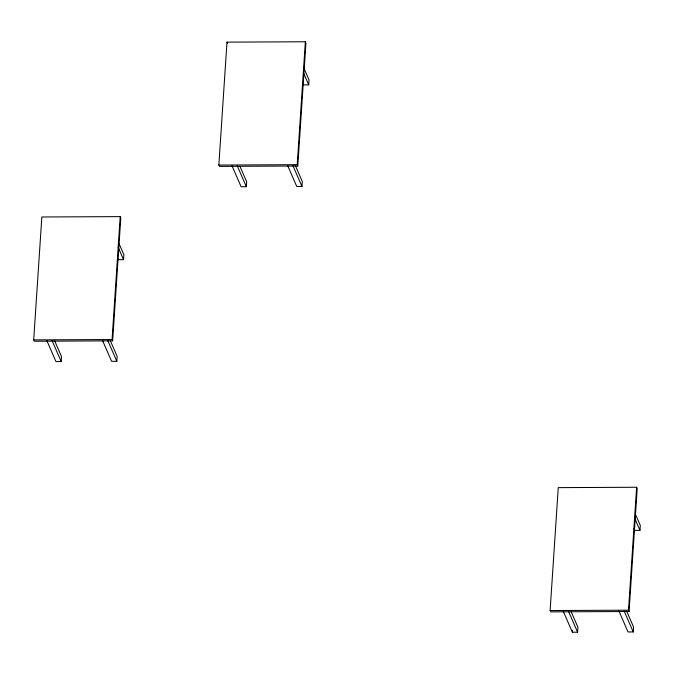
<?xml version="1.0" encoding="UTF-8"?>
<svg xmlns="http://www.w3.org/2000/svg" width="674" height="674" viewBox="0 0 674 674"><rect width="100%" height="100%" fill="white"/><g stroke="black" fill="none" stroke-linecap="round" stroke-linejoin="round"><path stroke-width="1.01" d="M33.7 339.898L41.839 216.986L120.208 216.615L120.781 217.938L112.642 340.859L34.281 341.229L33.7 339.898L112.069 339.528L112.642 340.859M46.843 340.614L55.959 361.584L61.182 361.559L61.511 356.639L54.468 340.437M112.069 339.528L120.208 216.615M102.482 340.353L111.598 361.323L116.821 361.298L117.15 356.377L110.519 341.128M117.503 257.805L118.329 259.709L123.553 259.684L123.881 254.764L118.91 243.331M218.848 165.054L226.986 42.142L305.356 41.771L305.929 43.102L297.79 166.015L219.421 166.385L218.848 165.054L297.209 164.683L297.79 166.015M231.991 165.77L241.107 186.74L246.33 186.715L246.659 181.795L240.028 166.545M297.209 164.683L305.356 41.771M287.63 165.509L296.745 186.479L301.969 186.454L302.297 181.533L295.254 165.332M303.477 84.865L308.7 84.84L309.029 79.928L303.637 67.535M550.119 610.551L558.266 487.631L636.627 487.26L637.208 488.591L629.061 611.503L550.7 611.874L550.119 610.551L628.488 610.181L629.061 611.503M571.299 612.043L577.93 627.292L577.601 632.204L572.378 632.229L572.512 630.266M628.488 610.181L636.627 487.26M618.901 611.006L628.016 631.968L633.248 631.942L633.568 627.031L626.525 610.829M633.922 528.45L634.748 530.354L639.971 530.337L640.3 525.417L635.329 513.984M634.588 517.944L639.971 530.337M624.132 610.981L633.248 631.942M568.485 611.242L577.601 632.204M563.262 611.267L572.378 632.229M303.73 73.407L308.7 84.84M292.853 165.484L301.969 186.454M226.986 42.142L227.568 43.465M237.214 165.745L246.33 186.715M118.169 247.299L123.553 259.684M107.705 340.328L116.821 361.298M52.066 340.589L61.182 361.559"/></g></svg>
